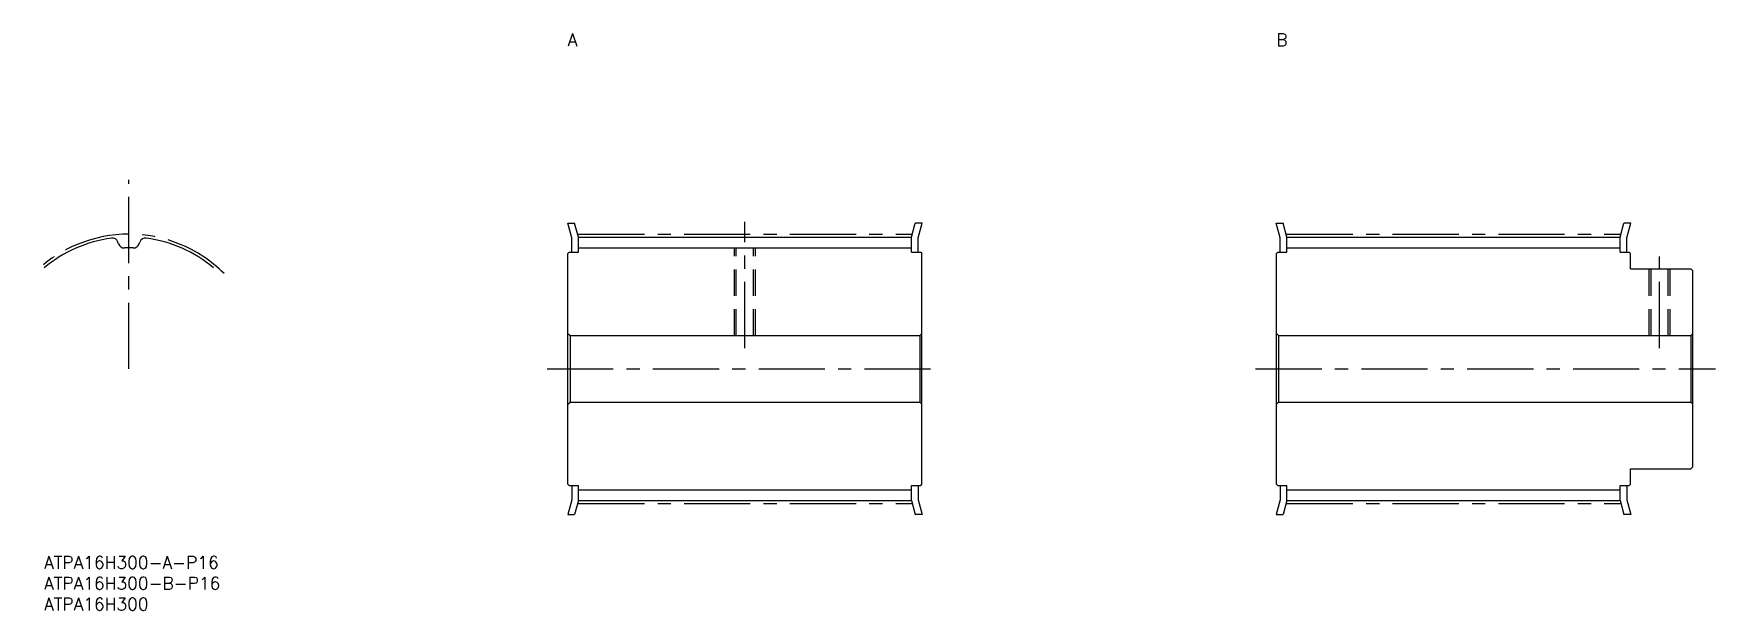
# Model space of a CAD drawing. Extents: x -3 to 401, y -13 to 125.
import ezdxf

# ---------------------------------------------------------------- set-up
doc = ezdxf.new("R2010")
doc.units = 0
doc.header["$LTSCALE"] = 0.5
doc.linetypes.add('CENTER', pattern=[50.8, 31.75, -6.35, 6.35, -6.35])
doc.linetypes.add('DASHED', pattern=[19.05, 12.7, -6.35])
for name, color, linetype in [('MSM_CENTER', 1, 'CENTER'), ('MSM_CONTINUOUS', 7, 'CONTINUOUS'), ('MSM_DASHED', 4, 'DASHED'), ('MSM_PART_NUMBER', 7, 'CONTINUOUS')]:
    doc.layers.add(name, color=color, linetype=linetype)
doc.styles.get("Standard").update_dxf_attribs({"font": 'txt.shx', "height": 3, "bigfont": 'bigfont.shx'})

# ---------------------------------------------------------------- blocks, each defined once
blk = doc.blocks.new('*U36')
at = {"layer": 'MSM_PART_NUMBER'}
blk.add_text('ATPA16H300-A-P16', height=3, dxfattribs=at).set_placement((0, -3))
blk = doc.blocks.new('*U37')
at = {"layer": 'MSM_PART_NUMBER'}
blk.add_text('ATPA16H300-B-P16', height=3, dxfattribs=at).set_placement((0, -8))
blk = doc.blocks.new('*U39')
at = {"layer": 'MSM_PART_NUMBER'}
blk.add_text('ATPA16H300', height=3, dxfattribs=at).set_placement((0, -13))
blk = doc.blocks.new('*U40')
at = {"layer": 'MSM_PART_NUMBER'}
blk.add_text('A', height=3, dxfattribs=at).set_placement((125.69, 122.5))
blk = doc.blocks.new('*U41')
at = {"layer": 'MSM_PART_NUMBER'}
blk.add_text('B', height=3, dxfattribs=at).set_placement((295.8, 122.5))

msp = doc.modelspace()

# ---------------------------------------------------------------- linework, layer by layer
at = {"layer": 'MSM_CENTER'}
for p, q in [((20.35, 45), (20.35, 90.36)), ((128.25, 77.34), (208.25, 77.34)), ((168.25, 50), (168.25, 80.34)), ((298.35, 77.34), (378.35, 77.34)), ((387.85, 50), (387.85, 72)), ((120.75, 45), (214.99, 45)), ((290.85, 45), (401.22, 45)), ((128.25, 12.66), (208.25, 12.66)), ((298.35, 12.66), (378.35, 12.66))]:
    msp.add_line(p, q, dxfattribs=at)
msp.add_arc((20.35, 45), 32.34, 45, 135, dxfattribs=at)
at = {"layer": 'MSM_CONTINUOUS'}
for p, q in [((126.65, 76.44), (125.69, 80)), ((125.69, 80), (127.35, 80)), ((128.25, 76.65), (127.35, 80)), ((208.25, 76.65), (209.14, 80)), ((210.8, 80), (209.14, 80)), ((209.85, 76.44), (210.8, 80)), ((295.8, 80), (297.46, 80)), ((296.75, 76.44), (295.8, 80)), ((298.35, 76.65), (297.46, 80)), ((378.35, 76.65), (379.25, 80)), ((380.91, 80), (379.25, 80)), ((379.95, 76.44), (380.91, 80)), ((17.85, 75.01), (17.69, 75.46)), ((22.84, 75.01), (23, 75.46)), ((125.75, 72.7), (126.05, 73)), ((125.75, 17.3), (125.75, 72.7)), ((126.05, 73), (128.25, 73)), ((126.65, 73), (126.65, 76.44)), ((128.25, 76.65), (208.25, 76.65)), ((128.25, 73), (128.25, 76.65)), ((128.25, 74.06), (208.25, 74.06)), ((208.25, 73), (208.25, 76.65)), ((208.25, 73), (210.45, 73)), ((209.85, 73), (209.85, 76.44)), ((210.45, 73), (210.75, 72.7)), ((210.75, 17.3), (210.75, 72.7)), ((295.85, 72.7), (296.15, 73)), ((295.85, 17.3), (295.85, 72.7)), ((296.15, 73), (298.35, 73)), ((296.75, 73), (296.75, 76.44)), ((298.35, 76.65), (378.35, 76.65)), ((298.35, 73), (298.35, 76.65)), ((298.35, 74.06), (378.35, 74.06)), ((378.35, 73), (378.35, 76.65)), ((378.35, 73), (380.55, 73)), ((379.95, 73), (379.95, 76.44)), ((380.55, 73), (380.85, 72.7)), ((380.85, 69), (380.85, 72.7)), ((380.85, 69), (395.35, 69)), ((395.85, 68.5), (395.35, 69)), ((395.85, 21.5), (395.85, 68.5)), ((125.75, 53.5), (126.25, 53)), ((126.25, 53), (210.25, 53)), ((126.25, 53), (126.25, 37)), ((210.75, 53.5), (210.25, 53)), ((210.25, 53), (210.25, 37)), ((295.85, 53.5), (296.35, 53)), ((296.35, 53), (395.35, 53)), ((296.35, 53), (296.35, 37)), ((395.35, 53), (395.85, 53.5)), ((395.35, 53), (395.35, 37)), ((125.75, 36.5), (126.25, 37)), ((126.25, 37), (210.25, 37)), ((210.75, 36.5), (210.25, 37)), ((295.85, 36.5), (296.35, 37)), ((296.35, 37), (395.35, 37)), ((395.35, 37), (395.85, 36.5)), ((380.85, 21), (395.35, 21)), ((380.85, 17.3), (380.85, 21)), ((395.35, 21), (395.85, 21.5)), ((125.75, 17.3), (126.05, 17)), ((126.05, 17), (128.25, 17)), ((126.65, 17), (126.65, 13.56)), ((128.25, 13.35), (128.25, 17)), ((208.25, 13.35), (208.25, 17)), ((208.25, 17), (210.45, 17)), ((209.85, 17), (209.85, 13.56)), ((210.45, 17), (210.75, 17.3)), ((295.85, 17.3), (296.15, 17)), ((296.15, 17), (298.35, 17)), ((296.75, 17), (296.75, 13.56)), ((298.35, 13.35), (298.35, 17)), ((378.35, 13.35), (378.35, 17)), ((378.35, 17), (380.55, 17)), ((379.95, 17), (379.95, 13.56)), ((380.55, 17), (380.85, 17.3)), ((126.65, 13.56), (125.69, 10)), ((128.25, 13.35), (127.35, 10)), ((128.25, 15.93), (208.25, 15.93)), ((128.25, 13.35), (208.25, 13.35)), ((208.25, 13.35), (209.14, 10)), ((209.85, 13.56), (210.8, 10)), ((296.75, 13.56), (295.8, 10)), ((298.35, 13.35), (297.46, 10)), ((298.35, 15.93), (378.35, 15.93)), ((298.35, 13.35), (378.35, 13.35)), ((378.35, 13.35), (379.25, 10)), ((379.95, 13.56), (380.91, 10)), ((125.69, 10), (127.35, 10)), ((210.8, 10), (209.14, 10)), ((295.8, 10), (297.46, 10)), ((380.91, 10), (379.25, 10))]:
    msp.add_line(p, q, dxfattribs=at)
for centre, radius, start, end in [((20.35, 45), 31.65, 97.5812, 130), ((16.36, 74.97), 1.42, 20, 97.5812), ((19.24, 75.51), 1.47, 200, 272.0861), ((20.35, 45), 29.06, 87.9139, 92.0861), ((21.46, 75.51), 1.47, 267.9139, 340), ((24.34, 74.97), 1.42, 82.4188, 160), ((20.35, 45), 31.65, 50, 82.4188)]:
    msp.add_arc(centre, radius, start, end, dxfattribs=at)
at = {"layer": 'MSM_DASHED'}
for p, q in [((165.75, 53), (165.75, 74.06)), ((166.18, 53), (166.18, 74.06)), ((170.31, 53), (170.31, 74.06)), ((170.75, 53), (170.75, 74.06)), ((385.35, 53), (385.35, 69)), ((385.79, 53), (385.79, 69)), ((389.92, 53), (389.92, 69)), ((390.35, 53), (390.35, 69))]:
    msp.add_line(p, q, dxfattribs=at)

# ---------------------------------------------------------------- block references
at = {"layer": 'MSM_CONTINUOUS'}
for name in ['*U40', '*U41', '*U36', '*U37', '*U39']:
    msp.add_blockref(name, (0, 0), dxfattribs=at)

doc.saveas('drawing.dxf')
